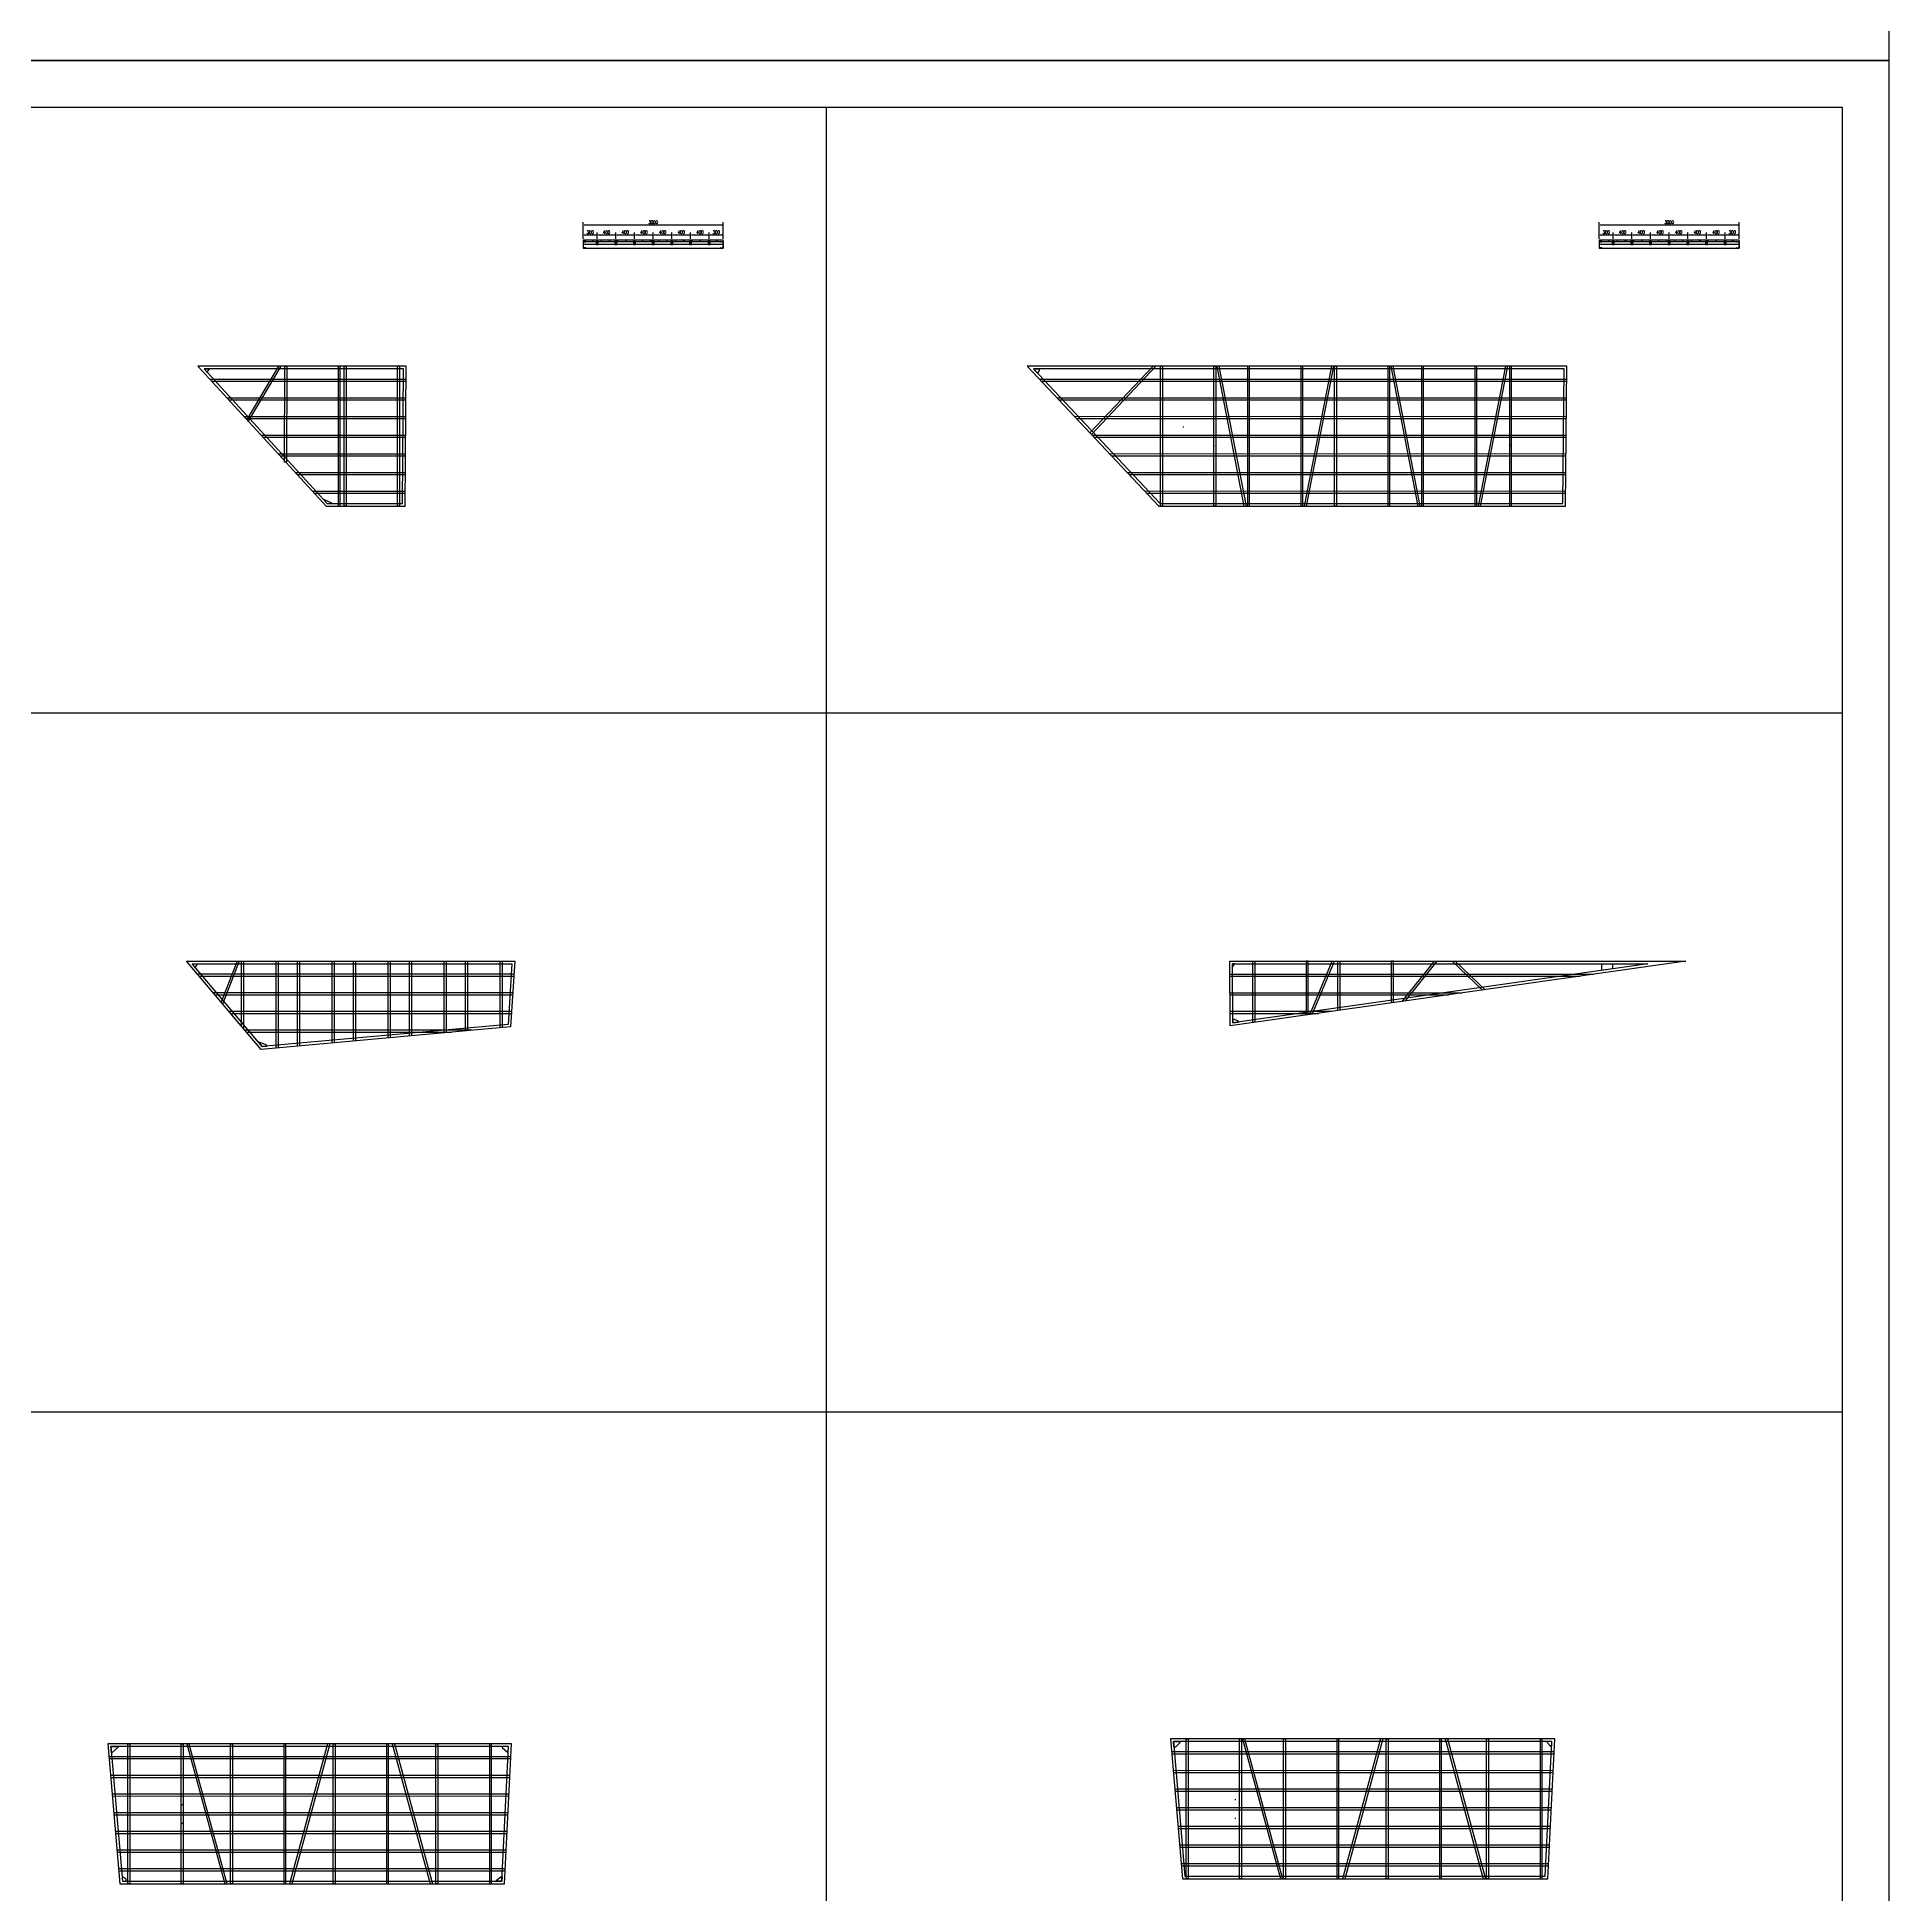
# Model space of a CAD drawing. Extents: x 28624 to 275476, y 13212 to 258202.
# Drawn here: x 104032 to 143694, y 72165 to 111952 of the extents above; entities that cross this region are included whole.
import ezdxf

# ---------------------------------------------------------------- set-up
doc = ezdxf.new("R2010")
doc.units = 0
doc.header["$LTSCALE"] = 1000
doc.header["$MEASUREMENT"] = 0
for name, color, linetype in [('14#槽钢', 3, 'Continuous'), ('DIM_MODI', 6, 'Continuous'), ('DOTE', 1, 'Continuous'), ('PUB_DIM', 3, 'Continuous'), ('W-STEEL_FRAME钢架', 3, 'Continuous'), ('W-STEEL_KEEL钢龙骨', 5, 'Continuous'), ('W-WOOD_FLOOR木地板', 30, 'Continuous'), ('特殊段命名', 221, 'Continuous'), ('钢架', 90, 'Continuous')]:
    doc.layers.add(name, color=color, linetype=linetype)
doc.styles.add('STANDARD_T3', font='simplex.shx', dxfattribs={"width": 0.7, "bigfont": 'gbcbig.shx'})
doc.dimstyles.new('W&&20', dxfattribs={"dimtxt": 70, "dimasz": 20, "dimexe": 50, "dimexo": 60, "dimgap": 20, "dimtad": 1, "dimdec": 0, "dimzin": 0, "dimdsep": 46, "dimtxsty": 'STANDARD_T3', "dimcen": 0.09, "dimclrd": 1, "dimclre": 1, "dimclrt": 7, "dimazin": 2, "dimtfac": 1, "dimtdec": 0, "dimtix": 1, "dimtmove": 2, "dimatfit": 3, "dimfxl": 100, "dimtolj": 1, "dimtzin": 0, "dimarcsym": 0})

# ---------------------------------------------------------------- blocks, each defined once
blk = doc.blocks.new('14a槽钢')
at = {"layer": '钢架'}
h = blk.add_hatch(dxfattribs=at)
h.set_pattern_fill('STEEL', color=4, scale=10)
h.set_pattern_definition([(50.389312, (-1352470.2, 1293523.579), (-9.2899201, 11.2253202), []), (50.389312, (-1352470.2, 1293531.516), (-9.2899201, 11.2253202), [])])
edge = h.paths.add_edge_path()
edge.add_ellipse((-1332250, 1115678), major_axis=(-3.26, 5.03), ratio=0.900468, start_angle=55.3931, end_angle=130.6069)
edge.add_line((-1332252, 1115673), (-1332208, 1115673))
edge.add_ellipse((-1332208, 1115667), major_axis=(0, 6), ratio=0.827586, start_angle=270, end_angle=360, ccw=False)
edge.add_line((-1332203, 1115667), (-1332203, 1115551))
edge.add_ellipse((-1332208, 1115551), major_axis=(0, 6), ratio=0.827586, start_angle=180, end_angle=270, ccw=False)
edge.add_line((-1332208, 1115545), (-1332251, 1115545))
edge.add_ellipse((-1332250, 1115540), major_axis=(3.82, 3.82), ratio=1, start_angle=49.2445, end_angle=141.5341)
edge.add_line((-1332256, 1115539), (-1332198, 1115539))
edge.add_line((-1332198, 1115539), (-1332198, 1115679))
edge.add_line((-1332198, 1115679), (-1332256, 1115679))
for p, q in [((-1332256, 1115679, 0), (-1332198, 1115679, 0)), ((-1332208, 1115673, 0), (-1332251, 1115673, 0)), ((-1332246, 1115679, 0), (-1332246, 1115679, 0)), ((-1332203, 1115551, 0), (-1332203, 1115667, 0)), ((-1332198, 1115679, 0), (-1332198, 1115539, 0)), ((-1332198, 1115539, 0), (-1332256, 1115539, 0)), ((-1332251, 1115545, 0), (-1332208, 1115545, 0)), ((-1332246, 1115539, 0), (-1332246, 1115539, 0))]:
    blk.add_line(p, q, dxfattribs=at)
for centre, start_param, end_param in [((-1332251, 1115679, 0), 1.570796, 3.141593), ((-1332208, 1115667, 0), 4.712389, 6.283185), ((-1332208, 1115667, 0), 4.712389, 6.283185), ((-1332251, 1115539, 0), 0, 1.570796), ((-1332208, 1115551, 0), 3.141593, 4.712389)]:
    blk.add_ellipse(centre, major_axis=(0, 6), ratio=0.827586, start_param=start_param, end_param=end_param, dxfattribs=at)
blk = doc.blocks.new('*D767')
at = {"color": 1, "lineweight": -2, "transparency": 16777216}
for p, q in [((115728, 107663), (115728, 107986)), ((115748, 107936), (118708, 107936)), ((118728, 107663), (118728, 107986))]:
    blk.add_line(p, q, dxfattribs=at)
at = {"color": 1, "transparency": 16777216}
for points in [[(115748, 107940), (115748, 107933), (115728, 107936)], [(118708, 107940), (118708, 107933), (118728, 107936)]]:
    blk.add_solid(points, dxfattribs=at)
at = {"layer": 'Defpoints', "color": 0, "transparency": 16777216}
for p in [(118728, 107936), (115728, 107603), (118728, 107603)]:
    blk.add_point(p, dxfattribs=at)
at = {"color": 7, "transparency": 16777216, "insert": (117228, 107991), "char_height": 70, "attachment_point": 5, "style": 'STANDARD_T3'}
blk.add_mtext('\\A1;3000', dxfattribs=at)
blk = doc.blocks.new('ganglonggu')
at = {"layer": 'W-STEEL_KEEL钢龙骨'}
for points in [[(-1338169, 1115605), (-1338129, 1115605), (-1338129, 1115665), (-1338169, 1115665)], [(-1338166, 1115608), (-1338132, 1115608), (-1338132, 1115662), (-1338166, 1115662)]]:
    blk.add_lwpolyline(points, close=True, dxfattribs=at)
blk = doc.blocks.new('*U743')
blk.add_blockref('ganglonggu', (1338149, -1115635))
blk = doc.blocks.new('*U744')
at = {"layer": 'W-STEEL_KEEL钢龙骨', "color": 0, "linetype": 'ByBlock', "lineweight": -2}
for p in [(0, 0), (400, 0), (800, 0), (1200, 0), (1600, 0), (2000, 0)]:
    blk.add_blockref('*U743', p, dxfattribs=at)
at = {"layer": 'W-STEEL_KEEL钢龙骨', "color": 0, "linetype": 'ByBlock', "lineweight": -2, "transparency": 16777216}
blk.add_blockref('*U743', (2400, 0), dxfattribs=at)
blk = doc.blocks.new('*D768')
at = {"layer": 'Defpoints', "color": 0, "transparency": 16777216}
for p in [(115728, 107573), (116028, 107719), (116028, 107573)]:
    blk.add_point(p, dxfattribs=at)
at = {"layer": 'PUB_DIM', "color": 1, "lineweight": -2, "transparency": 16777216}
for p, q in [((115728, 107633), (115728, 107769)), ((115748, 107719), (116008, 107719)), ((116028, 107633), (116028, 107769))]:
    blk.add_line(p, q, dxfattribs=at)
at = {"layer": 'PUB_DIM', "color": 1, "transparency": 16777216}
for points in [[(115748, 107722), (115748, 107716), (115728, 107719)], [(116008, 107722), (116008, 107716), (116028, 107719)]]:
    blk.add_solid(points, dxfattribs=at)
at = {"layer": 'PUB_DIM', "color": 7, "transparency": 16777216, "insert": (115878, 107774), "char_height": 70, "attachment_point": 5, "style": 'STANDARD_T3'}
blk.add_mtext('\\A1;300', dxfattribs=at)
blk = doc.blocks.new('*D769')
at = {"layer": 'Defpoints', "color": 0, "transparency": 16777216}
for p in [(116028, 107573), (116428, 107719), (116428, 107573)]:
    blk.add_point(p, dxfattribs=at)
at = {"layer": 'PUB_DIM', "color": 1, "lineweight": -2, "transparency": 16777216}
for p, q in [((116028, 107633), (116028, 107769)), ((116048, 107719), (116408, 107719)), ((116428, 107633), (116428, 107769))]:
    blk.add_line(p, q, dxfattribs=at)
at = {"layer": 'PUB_DIM', "color": 1, "transparency": 16777216}
for points in [[(116048, 107722), (116048, 107716), (116028, 107719)], [(116408, 107722), (116408, 107716), (116428, 107719)]]:
    blk.add_solid(points, dxfattribs=at)
at = {"layer": 'PUB_DIM', "color": 7, "transparency": 16777216, "insert": (116228, 107774), "char_height": 70, "attachment_point": 5, "style": 'STANDARD_T3'}
blk.add_mtext('\\A1;400', dxfattribs=at)
blk = doc.blocks.new('*D770')
at = {"layer": 'Defpoints', "color": 0, "transparency": 16777216}
for p in [(116428, 107573), (116828, 107719), (116828, 107570)]:
    blk.add_point(p, dxfattribs=at)
at = {"layer": 'PUB_DIM', "color": 1, "lineweight": -2, "transparency": 16777216}
for p, q in [((116428, 107633), (116428, 107769)), ((116448, 107719), (116808, 107719)), ((116828, 107630), (116828, 107769))]:
    blk.add_line(p, q, dxfattribs=at)
at = {"layer": 'PUB_DIM', "color": 1, "transparency": 16777216}
for points in [[(116448, 107722), (116448, 107716), (116428, 107719)], [(116808, 107722), (116808, 107716), (116828, 107719)]]:
    blk.add_solid(points, dxfattribs=at)
at = {"layer": 'PUB_DIM', "color": 7, "transparency": 16777216, "insert": (116628, 107774), "char_height": 70, "attachment_point": 5, "style": 'STANDARD_T3'}
blk.add_mtext('\\A1;400', dxfattribs=at)
blk = doc.blocks.new('*D771')
at = {"layer": 'Defpoints', "color": 0, "transparency": 16777216}
for p in [(116828, 107570), (117228, 107719), (117228, 107573)]:
    blk.add_point(p, dxfattribs=at)
at = {"layer": 'PUB_DIM', "color": 1, "lineweight": -2, "transparency": 16777216}
for p, q in [((116828, 107630), (116828, 107769)), ((116848, 107719), (117208, 107719)), ((117228, 107633), (117228, 107769))]:
    blk.add_line(p, q, dxfattribs=at)
at = {"layer": 'PUB_DIM', "color": 1, "transparency": 16777216}
for points in [[(116848, 107722), (116848, 107716), (116828, 107719)], [(117208, 107722), (117208, 107716), (117228, 107719)]]:
    blk.add_solid(points, dxfattribs=at)
at = {"layer": 'PUB_DIM', "color": 7, "transparency": 16777216, "insert": (117028, 107774), "char_height": 70, "attachment_point": 5, "style": 'STANDARD_T3'}
blk.add_mtext('\\A1;400', dxfattribs=at)
blk = doc.blocks.new('*D772')
at = {"layer": 'Defpoints', "color": 0, "transparency": 16777216}
for p in [(117228, 107573), (117628, 107719), (117628, 107573)]:
    blk.add_point(p, dxfattribs=at)
at = {"layer": 'PUB_DIM', "color": 1, "lineweight": -2, "transparency": 16777216}
for p, q in [((117228, 107633), (117228, 107769)), ((117248, 107719), (117608, 107719)), ((117628, 107633), (117628, 107769))]:
    blk.add_line(p, q, dxfattribs=at)
at = {"layer": 'PUB_DIM', "color": 1, "transparency": 16777216}
for points in [[(117248, 107722), (117248, 107716), (117228, 107719)], [(117608, 107722), (117608, 107716), (117628, 107719)]]:
    blk.add_solid(points, dxfattribs=at)
at = {"layer": 'PUB_DIM', "color": 7, "transparency": 16777216, "insert": (117428, 107774), "char_height": 70, "attachment_point": 5, "style": 'STANDARD_T3'}
blk.add_mtext('\\A1;400', dxfattribs=at)
blk = doc.blocks.new('*D773')
at = {"layer": 'Defpoints', "color": 0, "transparency": 16777216}
for p in [(117628, 107573), (118028, 107719), (118028, 107573)]:
    blk.add_point(p, dxfattribs=at)
at = {"layer": 'PUB_DIM', "color": 1, "lineweight": -2, "transparency": 16777216}
for p, q in [((117628, 107633), (117628, 107769)), ((117648, 107719), (118008, 107719)), ((118028, 107633), (118028, 107769))]:
    blk.add_line(p, q, dxfattribs=at)
at = {"layer": 'PUB_DIM', "color": 1, "transparency": 16777216}
for points in [[(117648, 107722), (117648, 107716), (117628, 107719)], [(118008, 107722), (118008, 107716), (118028, 107719)]]:
    blk.add_solid(points, dxfattribs=at)
at = {"layer": 'PUB_DIM', "color": 7, "transparency": 16777216, "insert": (117828, 107774), "char_height": 70, "attachment_point": 5, "style": 'STANDARD_T3'}
blk.add_mtext('\\A1;400', dxfattribs=at)
blk = doc.blocks.new('*D774')
at = {"layer": 'Defpoints', "color": 0, "transparency": 16777216}
for p in [(118028, 107573), (118428, 107719), (118428, 107573)]:
    blk.add_point(p, dxfattribs=at)
at = {"layer": 'PUB_DIM', "color": 1, "lineweight": -2, "transparency": 16777216}
for p, q in [((118028, 107633), (118028, 107769)), ((118048, 107719), (118408, 107719)), ((118428, 107633), (118428, 107769))]:
    blk.add_line(p, q, dxfattribs=at)
at = {"layer": 'PUB_DIM', "color": 1, "transparency": 16777216}
for points in [[(118048, 107722), (118048, 107716), (118028, 107719)], [(118408, 107722), (118408, 107716), (118428, 107719)]]:
    blk.add_solid(points, dxfattribs=at)
at = {"layer": 'PUB_DIM', "color": 7, "transparency": 16777216, "insert": (118228, 107774), "char_height": 70, "attachment_point": 5, "style": 'STANDARD_T3'}
blk.add_mtext('\\A1;400', dxfattribs=at)
blk = doc.blocks.new('*D775')
at = {"layer": 'Defpoints', "color": 0, "transparency": 16777216}
for p in [(118428, 107573), (118728, 107719), (118728, 107573)]:
    blk.add_point(p, dxfattribs=at)
at = {"layer": 'PUB_DIM', "color": 1, "lineweight": -2, "transparency": 16777216}
for p, q in [((118428, 107633), (118428, 107769)), ((118448, 107719), (118708, 107719)), ((118728, 107633), (118728, 107769))]:
    blk.add_line(p, q, dxfattribs=at)
at = {"layer": 'PUB_DIM', "color": 1, "transparency": 16777216}
for points in [[(118448, 107722), (118448, 107716), (118428, 107719)], [(118708, 107722), (118708, 107716), (118728, 107719)]]:
    blk.add_solid(points, dxfattribs=at)
at = {"layer": 'PUB_DIM', "color": 7, "transparency": 16777216, "insert": (118578, 107774), "char_height": 70, "attachment_point": 5, "style": 'STANDARD_T3'}
blk.add_mtext('\\A1;300', dxfattribs=at)
blk = doc.blocks.new('*D776')
at = {"color": 1, "lineweight": -2, "transparency": 16777216}
for p, q in [((137490, 107663), (137490, 107986)), ((137510, 107936), (140469, 107936)), ((140489, 107663), (140489, 107986))]:
    blk.add_line(p, q, dxfattribs=at)
at = {"color": 1, "transparency": 16777216}
for points in [[(137510, 107940), (137510, 107933), (137490, 107936)], [(140469, 107940), (140469, 107933), (140489, 107936)]]:
    blk.add_solid(points, dxfattribs=at)
at = {"layer": 'Defpoints', "color": 0, "transparency": 16777216}
for p in [(140489, 107936), (137490, 107603), (140489, 107603)]:
    blk.add_point(p, dxfattribs=at)
at = {"color": 7, "transparency": 16777216, "insert": (138990, 107991), "char_height": 70, "attachment_point": 5, "style": 'STANDARD_T3'}
blk.add_mtext('\\A1;3000', dxfattribs=at)
blk = doc.blocks.new('*U741')
blk.add_blockref('ganglonggu', (1338149, -1115635))
blk = doc.blocks.new('*U742')
at = {"layer": 'W-STEEL_KEEL钢龙骨', "color": 0, "linetype": 'ByBlock', "lineweight": -2}
for p in [(0, 0), (400, 0), (800, 0), (1200, 0), (1600, 0), (2000, 0)]:
    blk.add_blockref('*U741', p, dxfattribs=at)
at = {"layer": 'W-STEEL_KEEL钢龙骨', "color": 0, "linetype": 'ByBlock', "lineweight": -2, "transparency": 16777216}
blk.add_blockref('*U741', (2400, 0), dxfattribs=at)
blk = doc.blocks.new('*D777')
at = {"layer": 'Defpoints', "color": 0, "transparency": 16777216}
for p in [(137490, 107573), (137790, 107719), (137790, 107573)]:
    blk.add_point(p, dxfattribs=at)
at = {"layer": 'PUB_DIM', "color": 1, "lineweight": -2, "transparency": 16777216}
for p, q in [((137490, 107633), (137490, 107769)), ((137510, 107719), (137770, 107719)), ((137790, 107633), (137790, 107769))]:
    blk.add_line(p, q, dxfattribs=at)
at = {"layer": 'PUB_DIM', "color": 1, "transparency": 16777216}
for points in [[(137510, 107722), (137510, 107716), (137490, 107719)], [(137770, 107722), (137770, 107716), (137790, 107719)]]:
    blk.add_solid(points, dxfattribs=at)
at = {"layer": 'PUB_DIM', "color": 7, "transparency": 16777216, "insert": (137640, 107774), "char_height": 70, "attachment_point": 5, "style": 'STANDARD_T3'}
blk.add_mtext('\\A1;300', dxfattribs=at)
blk = doc.blocks.new('*D778')
at = {"layer": 'Defpoints', "color": 0, "transparency": 16777216}
for p in [(137790, 107573), (138190, 107719), (138190, 107573)]:
    blk.add_point(p, dxfattribs=at)
at = {"layer": 'PUB_DIM', "color": 1, "lineweight": -2, "transparency": 16777216}
for p, q in [((137790, 107633), (137790, 107769)), ((137810, 107719), (138170, 107719)), ((138190, 107633), (138190, 107769))]:
    blk.add_line(p, q, dxfattribs=at)
at = {"layer": 'PUB_DIM', "color": 1, "transparency": 16777216}
for points in [[(137810, 107722), (137810, 107716), (137790, 107719)], [(138170, 107722), (138170, 107716), (138190, 107719)]]:
    blk.add_solid(points, dxfattribs=at)
at = {"layer": 'PUB_DIM', "color": 7, "transparency": 16777216, "insert": (137990, 107774), "char_height": 70, "attachment_point": 5, "style": 'STANDARD_T3'}
blk.add_mtext('\\A1;400', dxfattribs=at)
blk = doc.blocks.new('*D779')
at = {"layer": 'Defpoints', "color": 0, "transparency": 16777216}
for p in [(138190, 107573), (138590, 107719), (138590, 107570)]:
    blk.add_point(p, dxfattribs=at)
at = {"layer": 'PUB_DIM', "color": 1, "lineweight": -2, "transparency": 16777216}
for p, q in [((138190, 107633), (138190, 107769)), ((138210, 107719), (138570, 107719)), ((138590, 107630), (138590, 107769))]:
    blk.add_line(p, q, dxfattribs=at)
at = {"layer": 'PUB_DIM', "color": 1, "transparency": 16777216}
for points in [[(138210, 107722), (138210, 107716), (138190, 107719)], [(138570, 107722), (138570, 107716), (138590, 107719)]]:
    blk.add_solid(points, dxfattribs=at)
at = {"layer": 'PUB_DIM', "color": 7, "transparency": 16777216, "insert": (138390, 107774), "char_height": 70, "attachment_point": 5, "style": 'STANDARD_T3'}
blk.add_mtext('\\A1;400', dxfattribs=at)
blk = doc.blocks.new('*D780')
at = {"layer": 'Defpoints', "color": 0, "transparency": 16777216}
for p in [(138590, 107570), (138990, 107719), (138990, 107573)]:
    blk.add_point(p, dxfattribs=at)
at = {"layer": 'PUB_DIM', "color": 1, "lineweight": -2, "transparency": 16777216}
for p, q in [((138590, 107630), (138590, 107769)), ((138610, 107719), (138970, 107719)), ((138990, 107633), (138990, 107769))]:
    blk.add_line(p, q, dxfattribs=at)
at = {"layer": 'PUB_DIM', "color": 1, "transparency": 16777216}
for points in [[(138610, 107722), (138610, 107716), (138590, 107719)], [(138970, 107722), (138970, 107716), (138990, 107719)]]:
    blk.add_solid(points, dxfattribs=at)
at = {"layer": 'PUB_DIM', "color": 7, "transparency": 16777216, "insert": (138790, 107774), "char_height": 70, "attachment_point": 5, "style": 'STANDARD_T3'}
blk.add_mtext('\\A1;400', dxfattribs=at)
blk = doc.blocks.new('*D781')
at = {"layer": 'Defpoints', "color": 0, "transparency": 16777216}
for p in [(138990, 107573), (139390, 107719), (139390, 107573)]:
    blk.add_point(p, dxfattribs=at)
at = {"layer": 'PUB_DIM', "color": 1, "lineweight": -2, "transparency": 16777216}
for p, q in [((138990, 107633), (138990, 107769)), ((139010, 107719), (139370, 107719)), ((139390, 107633), (139390, 107769))]:
    blk.add_line(p, q, dxfattribs=at)
at = {"layer": 'PUB_DIM', "color": 1, "transparency": 16777216}
for points in [[(139010, 107722), (139010, 107716), (138990, 107719)], [(139370, 107722), (139370, 107716), (139390, 107719)]]:
    blk.add_solid(points, dxfattribs=at)
at = {"layer": 'PUB_DIM', "color": 7, "transparency": 16777216, "insert": (139190, 107774), "char_height": 70, "attachment_point": 5, "style": 'STANDARD_T3'}
blk.add_mtext('\\A1;400', dxfattribs=at)
blk = doc.blocks.new('*D782')
at = {"layer": 'Defpoints', "color": 0, "transparency": 16777216}
for p in [(139390, 107573), (139790, 107719), (139790, 107573)]:
    blk.add_point(p, dxfattribs=at)
at = {"layer": 'PUB_DIM', "color": 1, "lineweight": -2, "transparency": 16777216}
for p, q in [((139390, 107633), (139390, 107769)), ((139410, 107719), (139770, 107719)), ((139790, 107633), (139790, 107769))]:
    blk.add_line(p, q, dxfattribs=at)
at = {"layer": 'PUB_DIM', "color": 1, "transparency": 16777216}
for points in [[(139410, 107722), (139410, 107716), (139390, 107719)], [(139770, 107722), (139770, 107716), (139790, 107719)]]:
    blk.add_solid(points, dxfattribs=at)
at = {"layer": 'PUB_DIM', "color": 7, "transparency": 16777216, "insert": (139590, 107774), "char_height": 70, "attachment_point": 5, "style": 'STANDARD_T3'}
blk.add_mtext('\\A1;400', dxfattribs=at)
blk = doc.blocks.new('*D783')
at = {"layer": 'Defpoints', "color": 0, "transparency": 16777216}
for p in [(139790, 107573), (140190, 107719), (140190, 107573)]:
    blk.add_point(p, dxfattribs=at)
at = {"layer": 'PUB_DIM', "color": 1, "lineweight": -2, "transparency": 16777216}
for p, q in [((139790, 107633), (139790, 107769)), ((139810, 107719), (140170, 107719)), ((140190, 107633), (140190, 107769))]:
    blk.add_line(p, q, dxfattribs=at)
at = {"layer": 'PUB_DIM', "color": 1, "transparency": 16777216}
for points in [[(139810, 107722), (139810, 107716), (139790, 107719)], [(140170, 107722), (140170, 107716), (140190, 107719)]]:
    blk.add_solid(points, dxfattribs=at)
at = {"layer": 'PUB_DIM', "color": 7, "transparency": 16777216, "insert": (139990, 107774), "char_height": 70, "attachment_point": 5, "style": 'STANDARD_T3'}
blk.add_mtext('\\A1;400', dxfattribs=at)
blk = doc.blocks.new('*D784')
at = {"layer": 'Defpoints', "color": 0, "transparency": 16777216}
for p in [(140190, 107573), (140490, 107719), (140490, 107573)]:
    blk.add_point(p, dxfattribs=at)
at = {"layer": 'PUB_DIM', "color": 1, "lineweight": -2, "transparency": 16777216}
for p, q in [((140190, 107633), (140190, 107769)), ((140210, 107719), (140470, 107719)), ((140490, 107633), (140490, 107769))]:
    blk.add_line(p, q, dxfattribs=at)
at = {"layer": 'PUB_DIM', "color": 1, "transparency": 16777216}
for points in [[(140210, 107722), (140210, 107716), (140190, 107719)], [(140470, 107722), (140470, 107716), (140490, 107719)]]:
    blk.add_solid(points, dxfattribs=at)
at = {"layer": 'PUB_DIM', "color": 7, "transparency": 16777216, "insert": (140340, 107774), "char_height": 70, "attachment_point": 5, "style": 'STANDARD_T3'}
blk.add_mtext('\\A1;300', dxfattribs=at)

msp = doc.modelspace()

# ---------------------------------------------------------------- hatches: boundary and pattern name
at = {"layer": 'W-WOOD_FLOOR木地板'}
h = msp.add_hatch(dxfattribs=at)
h.set_pattern_fill('木板', color=256, scale=100)
h.set_pattern_definition([(0, (1662084.49, -1027258.25), (0, 125), []), (45, (1662084.49, -1027258.25), (-88.388348, 88.388348), [])])
h.paths.add_polyline_path([(118728, 107602.6), (115728, 107602.6), (115728, 107572.6), (118728, 107572.6)])
h = msp.add_hatch(dxfattribs=at)
h.set_pattern_fill('木板', color=256, scale=100)
h.set_pattern_definition([(0, (1683846.14, -1027258.25), (0, 125), []), (45, (1683846.14, -1027258.25), (-88.388348, 88.388348), [])])
h.paths.add_polyline_path([(140489.6, 107602.6), (137489.6, 107602.6), (137489.6, 107572.6), (140489.6, 107572.6)])

# ---------------------------------------------------------------- linework, layer by layer
at = {"layer": '14#槽钢'}
msp.add_lwpolyline([(54647.2, 173343.2), (143693.8, 173343.2), (143693.8, 111452.1), (54647.2, 111452.1)], close=True, dxfattribs=at)
for points in [[(129300.6, 104903.5), (129881.5, 101903.4)], [(129344.4, 104903.5), (129925.3, 101903.4)], [(131753.7, 104903.5), (131172.8, 101903.4)], [(131797.5, 104903.5), (131216.6, 101903.4)], [(133026.6, 104903.5), (133607.5, 101903.4)], [(133070.4, 104903.5), (133651.3, 101903.4)], [(135479.7, 104903.5), (134898.8, 101903.4)], [(135523.5, 104903.5), (134942.6, 101903.4)]]:
    msp.add_lwpolyline(points, dxfattribs=at)
at = {"layer": 'DIM_MODI'}
for points in [[(55647.2, 97479.4), (142693.8, 97479.4)], [(55647.2, 82506.6), (142693.8, 82506.6)]]:
    msp.add_lwpolyline(points, dxfattribs=at)
at = {"layer": 'DOTE'}
for points in [[(129635.9, 92049.2), (129645.6, 92049.2), (129677.6, 92095.3), (129677.6, 92103.4), (129635.5, 92103.4)], [(137772.8, 92103.4), (137772.8, 91996), (137548.2, 91964.1), (137548.2, 92103.4)], [(129645.2, 90840.3), (129764.4, 90857.3), (129764.4, 90878.8), (129644.6, 90927)], [(105609.3, 75343.5), (105762.6, 75343.5), (105762.6, 75320.9), (105640.4, 75210.5), (105621, 75208.8)], [(114128.4, 75343.5), (113995.6, 75343.5), (113995.6, 75321), (114105.8, 75221.4), (114122.3, 75220.5)], [(128368.1, 75447.3), (128504.3, 75447.3), (128504.3, 75418.5), (128412.7, 75328.6), (128378.6, 75325.6)], [(136478.4, 75447.3), (136372.9, 75447.3), (136372.9, 75424.8), (136446.4, 75347.5), (136473.4, 75346.1)], [(105858.2, 72459.5), (105941.5, 72459.5), (105941.5, 72499.5), (105871.6, 72544.4), (105851.1, 72542.7)], [(113984.4, 72459.5), (113869, 72459.5), (113869, 72476.6), (113964.9, 72550.4), (113988.9, 72549.2)]]:
    msp.add_lwpolyline(points, close=True, dxfattribs=at)
at = {"layer": 'PUB_DIM'}
for p, q in [((128575, 103603.5), (128589, 103603.5)), ((128582, 103610.5), (128582, 103596.5)), ((129225.4, 103203.5), (129239.4, 103203.5)), ((129232.4, 103210.5), (129232.4, 103196.5)), ((135598.5, 103203.5), (135584.5, 103203.5)), ((135591.5, 103210.5), (135591.5, 103196.5)), ((107130.7, 74101.5), (107144.7, 74101.5)), ((107137.7, 74108.5), (107137.7, 74094.5)), ((129685.1, 74205.3), (129699.1, 74205.3)), ((129692.1, 74212.3), (129692.1, 74198.3)), ((107130.7, 73701.5), (107144.7, 73701.5)), ((107137.7, 73708.5), (107137.7, 73694.5)), ((129685.1, 73805.3), (129699.1, 73805.3)), ((129692.1, 73812.3), (129692.1, 73798.3))]:
    msp.add_line(p, q, dxfattribs=at)
at = {"layer": 'W-STEEL_FRAME钢架'}
for p, q in [((108407.7, 90768.1), (108407.7, 92161.4)), ((108450.7, 92161.4), (108450.7, 90717.3)), ((109150.7, 90301.7), (109150.7, 92161.4)), ((109193.7, 92161.4), (109193.7, 90305.6)), ((109607.7, 90343), (109607.7, 92161.4)), ((109650.7, 92161.4), (109650.7, 90346.9)), ((110350.7, 90410.1), (110350.7, 92161.4)), ((110393.7, 92161.4), (110393.7, 90414)), ((110807.7, 90451.4), (110807.7, 92161.4)), ((110850.7, 92161.4), (110850.7, 90455.3)), ((111550.7, 90518.5), (111550.7, 92161.4)), ((111593.7, 92161.4), (111593.7, 90522.4)), ((112007.7, 90559.8), (112007.7, 92161.4)), ((112050.7, 92161.4), (112050.7, 90563.7)), ((112750.7, 90626.9), (112750.7, 92161.4)), ((112793.7, 92161.4), (112793.7, 90630.8)), ((113207.7, 90668.2), (113207.7, 92161.4)), ((113250.7, 92161.4), (113250.7, 90672.1)), ((113950.7, 90735.3), (113950.7, 92161.4)), ((113993.7, 92161.4), (113993.7, 90739.2)), ((107237.5, 75401.5), (108051.5, 72401.5)), ((107284, 75401.5), (108098, 72401.5)), ((110251.5, 75401.5), (109437.5, 72401.5)), ((110298, 75401.5), (109484, 72401.5)), ((111637.5, 75401.5), (112451.5, 72401.5)), ((111684, 75401.5), (112498, 72401.5)), ((129848, 75505.3), (130662, 72505.3)), ((129894.4, 75505.3), (130708.4, 72505.3)), ((132805.9, 75505.3), (131991.9, 72505.3)), ((132852.3, 75505.3), (132038.3, 72505.3)), ((134191.9, 75505.3), (135005.9, 72505.3)), ((134238.3, 75505.3), (135052.3, 72505.3))]:
    msp.add_line(p, q, dxfattribs=at)
for points in [[(115728, 107432.6), (118728, 107432.6), (118728, 107512.6), (115728, 107512.6)], [(137489.6, 107432.6), (140489.6, 107432.6), (140489.6, 107512.6), (137489.6, 107512.6)], [(109333.8, 104903.5), (109376.8, 104903.5), (109374.9, 102852.4), (109331.9, 102852.4)], [(110519.8, 104903.5), (110476.8, 104903.5), (110476.8, 101903.5), (110519.8, 101903.5)], [(110604.5, 104903.5), (110647.5, 104903.5), (110647.5, 101903.5), (110604.5, 101903.5)], [(111747.5, 104903.5), (111790.5, 104903.5), (111790.5, 101903.5), (111747.5, 101903.5)], [(128091.8, 104903.5), (128134.8, 104903.5), (128134.8, 101903.5), (128091.8, 101903.5)], [(129234.8, 104903.5), (129277.8, 104903.5), (129277.8, 101903.5), (129234.8, 101903.5)], [(129999, 104903.5), (129956, 104903.5), (129956, 101903.5), (129999, 101903.5)], [(131142, 104903.5), (131099, 104903.5), (131099, 101903.5), (131142, 101903.5)], [(131819, 104903.5), (131862, 104903.5), (131862, 101903.5), (131819, 101903.5)], [(133005, 104903.5), (132962, 104903.5), (132962, 101903.5), (133005, 101903.5)], [(133725, 104903.5), (133682, 104903.5), (133682, 101903.5), (133725, 101903.5)], [(134868, 104903.5), (134825, 104903.5), (134825, 101903.5), (134868, 101903.5)], [(135610.7, 104903.5), (135567.7, 104903.5), (135567.7, 101903.5), (135610.7, 101903.5)], [(105974.7, 75401.5), (106017.7, 75401.5), (106017.7, 72401.5), (105974.7, 72401.5)], [(107117.7, 75401.5), (107160.7, 75401.5), (107160.7, 72401.5), (107117.7, 72401.5)], [(108174.7, 75401.5), (108217.7, 75401.5), (108217.7, 72401.5), (108174.7, 72401.5)], [(109360.7, 75401.5), (109317.7, 75401.5), (109317.7, 72401.5), (109360.7, 72401.5)], [(110374.7, 75401.5), (110417.7, 75401.5), (110417.7, 72401.5), (110374.7, 72401.5)], [(111560.7, 75401.5), (111517.7, 75401.5), (111517.7, 72401.5), (111560.7, 72401.5)], [(112574.7, 75401.5), (112617.7, 75401.5), (112617.7, 72401.5), (112574.7, 72401.5)], [(113760.7, 75401.5), (113717.7, 75401.5), (113717.7, 72401.5), (113760.7, 72401.5)], [(128644.2, 75505.3), (128687.2, 75505.3), (128687.2, 72505.3), (128644.2, 72505.3)], [(129787.2, 75505.3), (129830.2, 75505.3), (129830.2, 72505.3), (129787.2, 72505.3)], [(130729.1, 75505.3), (130772.1, 75505.3), (130772.1, 72505.3), (130729.1, 72505.3)], [(131915.1, 75505.3), (131872.1, 75505.3), (131872.1, 72505.3), (131915.1, 72505.3)], [(132929.1, 75505.3), (132972.1, 75505.3), (132972.1, 72505.3), (132929.1, 72505.3)], [(134115.1, 75505.3), (134072.1, 75505.3), (134072.1, 72505.3), (134115.1, 72505.3)], [(135079.1, 75505.3), (135122.1, 75505.3), (135122.1, 72505.3), (135079.1, 72505.3)], [(136265.1, 75505.3), (136222.1, 75505.3), (136222.1, 72505.3), (136265.1, 72505.3)]]:
    msp.add_lwpolyline(points, close=True, dxfattribs=at)
at = {"layer": 'W-STEEL_FRAME钢架', "color": 1}
for points in [[(107669.4, 104778.4), (107663.5, 104784.8), (107608, 104845.5), (107708, 104845.5), (107708, 104835.5)], [(125458.5, 104755.8), (125429.8, 104784.8), (125374.2, 104845.5), (125497.7, 104845.5), (125497, 104813)], [(110157.5, 102059.8), (110157.5, 102059.8), (110247.4, 101961.5), (110347.4, 101961.5), (110347.4, 101971.5)], [(107414.3, 92032.2), (107406.6, 92041.4), (107354.1, 92103.4), (107454.1, 92103.4), (107454.1, 92093.4)], [(108765.8, 90434.6), (108765.8, 90434.6), (108851.8, 90333), (108951.8, 90342), (108951.8, 90365.5)]]:
    msp.add_lwpolyline(points, close=True, dxfattribs=at)
at = {"layer": 'W-STEEL_FRAME钢架'}
for points in [[(130070.9, 90842.3), (130072.1, 92161.4), (130115.1, 92161.4), (130114, 90848.4)], [(131258.1, 91011.1), (131258.1, 92161.4), (131215.1, 92161.4), (131215.1, 91005)], [(131893.5, 91101.4), (131894.4, 92161.4), (131937.4, 92161.4), (131936.5, 91107.5)], [(133080.4, 91270.2), (133080.4, 92161.4), (133037.4, 92161.4), (133037.4, 91264.1)]]:
    msp.add_lwpolyline(points, dxfattribs=at)
at = {"layer": 'W-STEEL_KEEL钢龙骨'}
for p, q in [((111936.7, 104622.9), (107733.2, 104622.8)), ((107769.8, 104582.8), (111936.4, 104582.9)), ((136792.1, 104621.6), (125505.2, 104621.4)), ((125542.8, 104581.4), (136791.7, 104581.6)), ((111933.6, 104223.4), (108099.1, 104223)), ((108135.7, 104183), (111933.3, 104183.4)), ((136788.1, 104221.6), (125881.1, 104221.4)), ((125918.7, 104181.4), (136787.7, 104181.6)), ((111930.5, 103823.5), (108464.7, 103823.5)), ((108501.3, 103783.5), (111930.2, 103783.5)), ((136784.1, 103823), (126254.1, 103824.5)), ((126291.7, 103784.5), (136783.7, 103783)), ((111927.4, 103423.4), (108830.9, 103423.4)), ((108867.5, 103383.4), (111927.1, 103383.4)), ((136780.1, 103423.7), (126630.7, 103423.7)), ((126668.3, 103383.7), (136779.7, 103383.7)), ((111924.3, 103023.2), (109197.1, 103023.2)), ((109233.7, 102983.2), (111924, 102983.2)), ((136776.1, 103023.6), (127004.9, 103025.5)), ((127042.5, 102985.5), (136775.7, 102983.6)), ((111921.2, 102622.3), (109563.9, 102622.5)), ((109600.5, 102582.5), (111920.9, 102582.3)), ((136772.1, 102624), (127383, 102623.1)), ((127420.6, 102583.1), (136771.7, 102584)), ((111918.1, 102223.4), (109929.2, 102223.4)), ((109965.8, 102183.4), (111917.8, 102183.4)), ((136768.1, 102222.9), (127755.7, 102226.5)), ((127793.3, 102186.5), (136767.7, 102182.9)), ((114244.4, 91881.3), (107466.2, 91881.1)), ((107500, 91841.1), (114241.9, 91841.3)), ((137365.1, 91879.4), (129579.2, 91879.4)), ((129579.5, 91839.4), (137083.8, 91839.4)), ((114219.5, 91480.8), (107805.1, 91480.5)), ((107838.9, 91440.5), (114217, 91440.8)), ((134551.8, 91479.4), (129582.3, 91479.4)), ((129582.6, 91439.4), (134270.5, 91439.4)), ((114194.6, 91081.4), (108142.5, 91081.7)), ((108176.3, 91041.7), (114192.1, 91041.4)), ((131757.1, 91082), (129585.4, 91082.3)), ((129585.7, 91042.3), (131476.1, 91042.1)), ((113352.9, 90681.3), (108481.2, 90681.3)), ((108515, 90641.3), (112910.1, 90641.3)), ((136525.4, 75225.1), (128329.1, 75225)), ((114175.4, 75121.3), (105570.3, 75121.2)), ((105573.8, 75081.2), (114173.4, 75081.3)), ((128332.5, 75185), (136523.4, 75185.1)), ((136505.4, 74824.5), (128363.7, 74823.7)), ((114155.4, 74720.8), (105604.9, 74719.9)), ((105608.4, 74679.9), (114153.4, 74680.8)), ((128367.2, 74783.7), (136503.4, 74784.5)), ((136485.5, 74425.5), (128398.2, 74425.3)), ((114135.4, 74321.7), (105639.3, 74321.5)), ((105642.8, 74281.5), (114133.5, 74281.7)), ((128401.6, 74385.3), (136483.5, 74385.5)), ((136465.5, 74025.2), (128432.7, 74025.3)), ((114115.5, 73921.4), (105673.9, 73921.5)), ((105677.3, 73881.5), (114113.5, 73881.4)), ((128436.2, 73985.3), (136463.5, 73985.2)), ((136445.5, 73625.5), (128467.3, 73625.2)), ((114095.5, 73521.7), (105708.4, 73521.4)), ((105711.8, 73481.4), (114093.5, 73481.7)), ((128470.7, 73585.2), (136443.5, 73585.5)), ((136425.5, 73225.2), (128501.9, 73225)), ((114075.5, 73121.4), (105742.9, 73121.1)), ((105746.4, 73081.1), (114073.5, 73081.4)), ((128505.3, 73185), (136423.5, 73185.2)), ((136405.6, 72825.3), (128536.4, 72825.2)), ((114055.6, 72721.5), (105777.4, 72721.4)), ((105780.9, 72681.4), (114053.6, 72681.5)), ((128539.8, 72785.2), (136403.6, 72785.3))]:
    msp.add_line(p, q, dxfattribs=at)
at = {"layer": 'W-WOOD_FLOOR木地板'}
for points in [[(115728, 107572.6), (118728, 107572.6), (118728, 107602.6), (115728, 107602.6)], [(137489.6, 107572.6), (140489.6, 107572.6), (140489.6, 107602.6), (137489.6, 107602.6)]]:
    msp.add_lwpolyline(points, close=True, dxfattribs=at)
at = {"layer": '特殊段命名'}
for points in [[(54647.2, 111452.1), (143693.8, 111452.1), (143693.8, 20969.8), (54647.2, 20969.8)], [(55647.2, 110452.1), (142693.8, 110452.1), (142693.8, 22615.6), (55647.2, 22615.6)]]:
    msp.add_lwpolyline(points, close=True, dxfattribs=at)
msp.add_lwpolyline([(120932.1, 110452.1), (120932.1, 22615.6)], dxfattribs=at)
at = {"layer": '钢架'}
for points in [[(107476.3, 104903.5), (110221.9, 101903.5), (111915.7, 101903.5), (111938.8, 104903.5)], [(107608, 104845.5), (110247.4, 101961.5), (111858.1, 101961.5), (111880.4, 104845.5)], [(125240.1, 104903.5), (128059.2, 101903.5), (136764.9, 101903.5), (136794.9, 104903.5)], [(125374.2, 104845.5), (128084.3, 101961.5), (136707.5, 101961.5), (136736.3, 104845.5)], [(107229.1, 92161.4), (114261.9, 92161.4), (114174.3, 90755.5), (108827, 90272.5)], [(107354.1, 92103.4), (114200.1, 92103.4), (114119.5, 90808.8), (108851.8, 90333)], [(129577.1, 92161.4), (139348.1, 92161.4), (129587.7, 90773.6)], [(129635.5, 92103.4), (138528.2, 92103.4), (129645.2, 90840.3)], [(105546.1, 75401.5), (105805, 72401.5), (114039.6, 72401.5), (114189.4, 75401.5)], [(105609.3, 75343.5), (105858.2, 72459.5), (113984.4, 72459.5), (114128.4, 75343.5)], [(128304.8, 75505.3), (128564, 72505.3), (136389.6, 72505.3), (136539.4, 75505.3)], [(128368.1, 75447.3), (128617.2, 72563.3), (136334.4, 72563.3), (136478.4, 75447.3)]]:
    msp.add_lwpolyline(points, close=True, dxfattribs=at)
for points in [[(109198.5, 104903.5), (108521.7, 103761.3)], [(109248.5, 104903.5), (108552, 103728.1)], [(127935.5, 104903.5), (126582.5, 103475)], [(127994.8, 104903.5), (126612, 103443.6)], [(108316.3, 92161.4), (107973.5, 91281.4)], [(108362.5, 92161.4), (108005.1, 91244.1)], [(108407.7, 92161.4), (108450.7, 92161.4)], [(109150.7, 92161.4), (109193.7, 92161.4)], [(109607.7, 92161.4), (109650.7, 92161.4)], [(110350.7, 92161.4), (110393.7, 92161.4)], [(110807.7, 92161.4), (110850.7, 92161.4)], [(111550.7, 92161.4), (111593.7, 92161.4)], [(112007.7, 92161.4), (112050.7, 92161.4)], [(112750.7, 92161.4), (112793.7, 92161.4)], [(113207.7, 92161.4), (113250.7, 92161.4)], [(113950.7, 92161.4), (113993.7, 92161.4)], [(131290.1, 91015.6), (131773.5, 92161.4)], [(131339.8, 91022.7), (131820.2, 92161.4)], [(133957.7, 92161.4), (133265.4, 91296.5)], [(134012.8, 92161.4), (133327.6, 91305.3)], [(134992.5, 91542.1), (134340.3, 92161.4)], [(135046.8, 91549.8), (134402.7, 92161.4)]]:
    msp.add_lwpolyline(points, dxfattribs=at)

# ---------------------------------------------------------------- block references
at = {"layer": 'W-STEEL_FRAME钢架', "xscale": -1}
for p in [(-1216469.8, -1008106.3, 0), (-1194708.1, -1008106.3, 0)]:
    msp.add_blockref('14a槽钢', p, dxfattribs=at)
at = {"layer": 'W-STEEL_FRAME钢架'}
for p in [(1450925.8, -1008106.3, 0), (1472687.4, -1008106.3, 0)]:
    msp.add_blockref('14a槽钢', p, dxfattribs=at)
at = {"layer": 'W-STEEL_KEEL钢龙骨'}
for name, p in [('*U744', (116028, 107542.6)), ('*U742', (137789.6, 107542.6))]:
    msp.add_blockref(name, p, dxfattribs=at)

# ---------------------------------------------------------------- dimensions: what is measured, and where the dimension line sits
for base, p1, p2, picture, middle in [((118727.8, 107936.3), (115728, 107602.6), (118727.8, 107602.6), '*D767', (117227.9, 107991.3)), ((140489.5, 107936.3), (137489.6, 107602.6), (140489.5, 107602.6), '*D776', (138989.6, 107991.3))]:
    dim = msp.add_linear_dim(base=base, p1=p1, p2=p2, dimstyle='W&&20')
    dim.commit()
    dim.dimension.update_dxf_attribs({"geometry": picture, "text_midpoint": middle})
at = {"layer": 'PUB_DIM'}
for base, p1, p2, picture, middle in [((116028, 107718.9), (115728, 107572.6), (116028, 107572.6), '*D768', (115878, 107773.9)), ((116428, 107718.9), (116028, 107572.6), (116428, 107572.6), '*D769', (116228, 107773.9)), ((116828, 107718.9), (116428, 107572.6), (116828, 107569.6), '*D770', (116628, 107773.9)), ((117228, 107718.9), (116828, 107569.6), (117228, 107572.6), '*D771', (117028, 107773.9)), ((117628, 107718.9), (117228, 107572.6), (117628, 107572.6), '*D772', (117428, 107773.9)), ((118028, 107718.9), (117628, 107572.6), (118028, 107572.6), '*D773', (117828, 107773.9)), ((118428, 107718.9), (118028, 107572.6), (118428, 107572.6), '*D774', (118228, 107773.9)), ((118728, 107718.9), (118428, 107572.6), (118728, 107572.6), '*D775', (118578, 107773.9)), ((137789.6, 107718.9), (137489.6, 107572.6), (137789.6, 107572.6), '*D777', (137639.6, 107773.9)), ((138189.6, 107718.9), (137789.6, 107572.6), (138189.6, 107572.6), '*D778', (137989.6, 107773.9)), ((138589.6, 107718.9), (138189.6, 107572.6), (138589.6, 107569.6), '*D779', (138389.6, 107773.9)), ((138989.6, 107718.9), (138589.6, 107569.6), (138989.6, 107572.6), '*D780', (138789.6, 107773.9)), ((139389.6, 107718.9), (138989.6, 107572.6), (139389.6, 107572.6), '*D781', (139189.6, 107773.9)), ((139789.6, 107718.9), (139389.6, 107572.6), (139789.6, 107572.6), '*D782', (139589.6, 107773.9)), ((140189.6, 107718.9), (139789.6, 107572.6), (140189.6, 107572.6), '*D783', (139989.6, 107773.9)), ((140489.6, 107718.9), (140189.6, 107572.6), (140489.6, 107572.6), '*D784', (140339.6, 107773.9))]:
    dim = msp.add_linear_dim(base=base, p1=p1, p2=p2, dimstyle='W&&20', dxfattribs=at)
    dim.commit()
    dim.dimension.update_dxf_attribs({"geometry": picture, "text_midpoint": middle})

doc.saveas('drawing.dxf')
